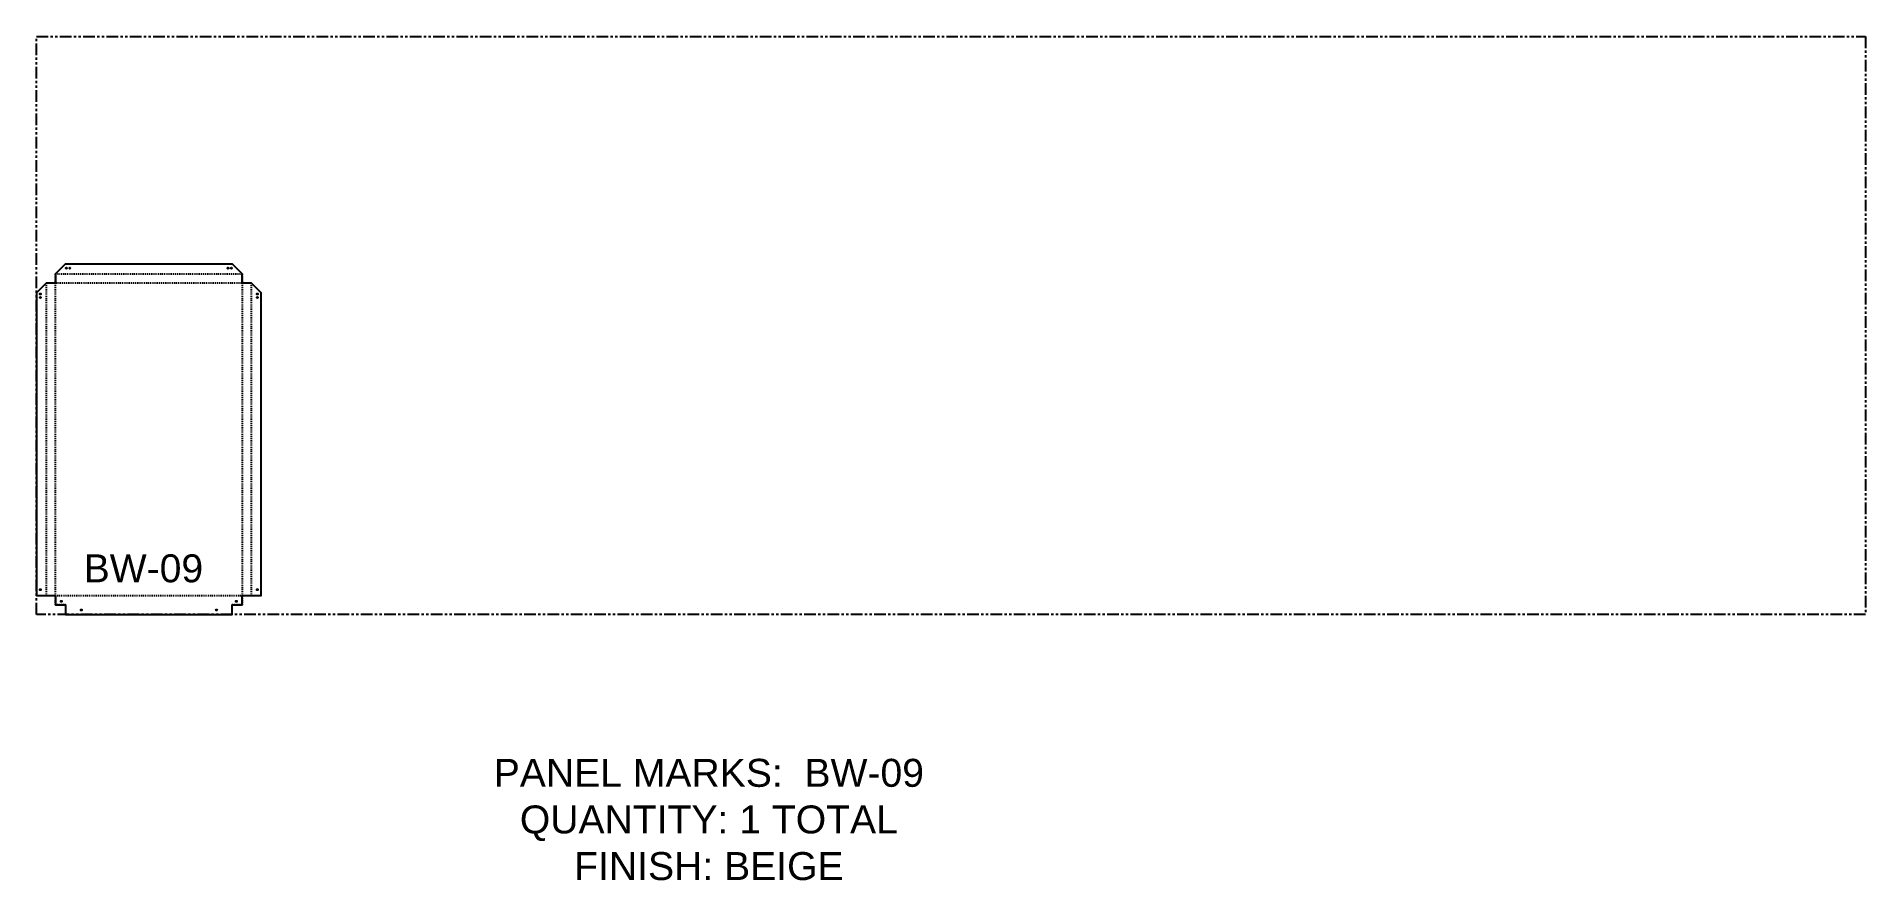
# Model space of a CAD drawing. Header units: inches. Extents: x 0 to 196, y -29 to 62.
import ezdxf

# ---------------------------------------------------------------- set-up
doc = ezdxf.new("R2010")
doc.units = ezdxf.units.IN
doc.header["$MEASUREMENT"] = 0
doc.linetypes.add('HIDDEN', pattern=[0.375, 0.25, -0.125])
doc.linetypes.add('PHANTOM', pattern=[2.5, 1.25, -0.25, 0.25, -0.25, 0.25, -0.25])
for name, color, linetype in [('DETAILS', 7, 'Continuous'), ('HOLES', 6, 'Continuous'), ('ROUT', 1, 'HIDDEN'), ('SHEET', 5, 'PHANTOM'), ('TEXT', 2, 'PHANTOM')]:
    doc.layers.add(name, color=color, linetype=linetype)
doc.styles.get("Standard").update_dxf_attribs({"font": 'arial.ttf'})

msp = doc.modelspace()

# ---------------------------------------------------------------- linework, layer by layer
at = {"layer": 'DETAILS', "ltscale": 0.25}
msp.add_lwpolyline([(3.11, 0), (20.97, 0), (20.97, 1.04), (22.04, 1.04), (22.04, 2.04), (24.08, 2.04), (24.08, 34.5), (23.04, 35.54), (22.04, 35.54), (22.04, 36.54), (21, 37.58), (3.08, 37.58), (2.04, 36.54), (2.04, 35.54), (1.04, 35.54), (0, 34.5), (0, 2.04), (2.04, 2.04), (2.04, 1.04), (3.11, 1.04)], close=True, dxfattribs=at)
at = {"layer": 'HOLES', "ltscale": 0.25}
for centre in [(3.19, 37.16), (3.57, 37.16), (20.51, 37.16), (20.88, 37.16), (0.41, 34.38), (0.41, 34.01), (23.66, 34.38), (23.66, 34.01), (0.41, 2.66), (23.66, 2.66), (2.66, 1.41), (4.79, 0.48), (19.29, 0.48), (21.41, 1.41)]:
    msp.add_circle(centre, 0.0625, dxfattribs=at)
at = {"layer": 'ROUT', "ltscale": 0.25}
msp.add_line((0, 2.04), (24.08, 2.04), dxfattribs=at)
for points in [[(23.04, 2.04), (23.04, 35.54), (1.04, 35.54), (1.04, 2.04)], [(3.11, 1.04), (2.04, 1.04), (2.04, 36.54), (22.04, 36.54), (22.04, 1.04), (20.97, 1.04)]]:
    msp.add_lwpolyline(points, dxfattribs=at)
at = {"layer": 'SHEET'}
msp.add_lwpolyline([(0, 62), (196, 62), (196, 0), (0, 0)], close=True, dxfattribs=at)

# ---------------------------------------------------------------- texts
at = {"layer": 'TEXT', "char_height": 3, "attachment_point": 5}
for s, insert in [('BW-09', (11.45, 4.93)), ('PANEL MARKS:  BW-09\\PQUANTITY: 1 TOTAL\\PFINISH: BEIGE', (72.05, -22.01))]:
    msp.add_mtext_dynamic_manual_height_columns(s, width=199.7409, gutter_width=1, heights=[0], dxfattribs=dict(at, insert=insert))

doc.saveas('drawing.dxf')
